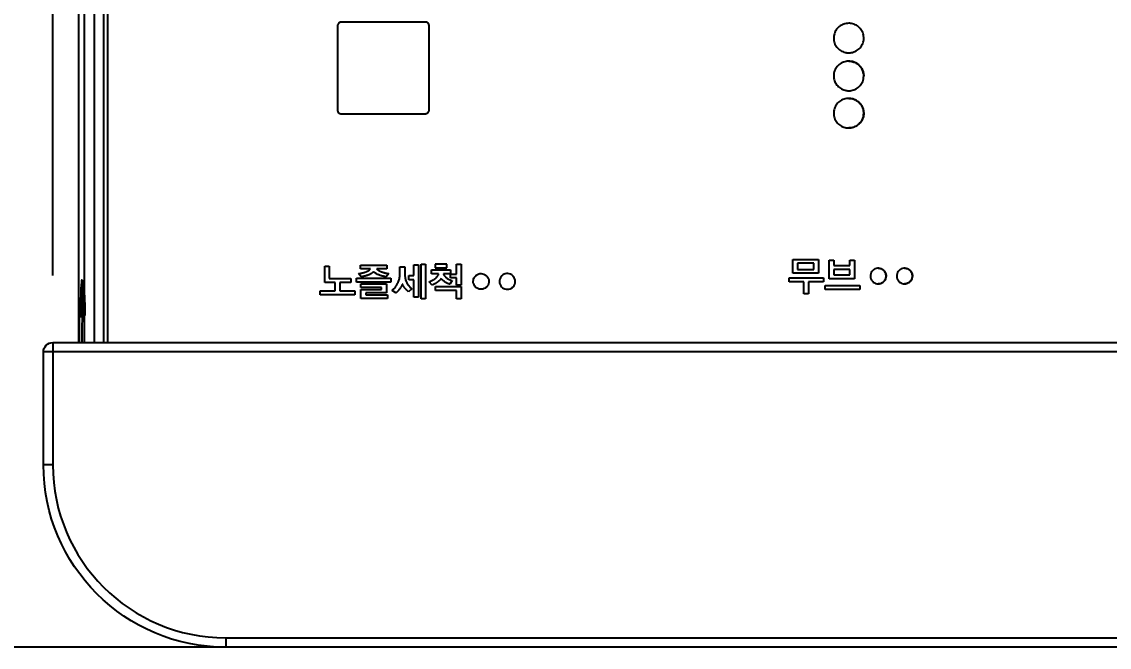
# Model space of a CAD drawing. Header units: millimetres. Extents: x 5 to 3846, y 5 to 2747.
# Drawn here: x 1356.9 to 1414.7, y 1670.7 to 1704 of the extents above; entities that cross this region are included whole.
import ezdxf

# ---------------------------------------------------------------- set-up
doc = ezdxf.new("R2010")
doc.units = ezdxf.units.MM
doc.layers.get('0').update_dxf_attribs({"color": 255})
doc.dimstyles.new('ISO-25', dxfattribs={"dimtxt": 2.5, "dimasz": 2.5, "dimexe": 1.25, "dimexo": 0.625, "dimtad": 1, "dimdsep": 46, "dimtxsty": 'Standard', "dimcen": 2.5, "dimadec": 0, "dimazin": 0, "dimtfac": 1, "dimtmove": 0, "dimatfit": 3, "dimfxl": 1, "dimarcsym": 0})

# ---------------------------------------------------------------- blocks, each defined once
blk = doc.blocks.new('*D199')
at = {"color": 3, "lineweight": -2, "transparency": 16777216}
for p, q in [((1372.078, 1728.38), (1327.157, 1728.38)), ((1335.282, 1712.13), (1335.282, 1686.968)), ((1372.078, 1670.718), (1327.157, 1670.718))]:
    blk.add_line(p, q, dxfattribs=at)
at = {"color": 3, "transparency": 16777216}
for points in [[(1332.574, 1712.13), (1337.99, 1712.13), (1335.282, 1728.38)], [(1332.574, 1686.968), (1337.99, 1686.968), (1335.282, 1670.718)]]:
    blk.add_solid(points, dxfattribs=at)
at = {"layer": 'DEFPOINTS', "color": 0, "transparency": 16777216}
for p in [(1376.14, 1728.38), (1335.282, 1670.718), (1376.14, 1670.718)]:
    blk.add_point(p, dxfattribs=at)
at = {"color": 3, "transparency": 16777216, "insert": (1319.032, 1699.549), "char_height": 19.5, "attachment_point": 5, "rotation": 90}
blk.add_mtext('58', dxfattribs=at)
blk = doc.blocks.new('*D200')
at = {"color": 3, "lineweight": -2, "transparency": 16777216}
for p, q in [((1358.565, 1690.481), (1358.565, 1805.516)), ((1590.215, 1690.481), (1590.215, 1805.516)), ((1374.815, 1797.391), (1573.965, 1797.391))]:
    blk.add_line(p, q, dxfattribs=at)
at = {"color": 3, "transparency": 16777216}
for points in [[(1374.815, 1800.099), (1374.815, 1794.683), (1358.565, 1797.391)], [(1573.965, 1800.099), (1573.965, 1794.683), (1590.215, 1797.391)]]:
    blk.add_solid(points, dxfattribs=at)
at = {"layer": 'DEFPOINTS', "color": 0, "transparency": 16777216}
for p in [(1590.215, 1797.391), (1358.565, 1686.418), (1590.215, 1686.418)]:
    blk.add_point(p, dxfattribs=at)
at = {"color": 3, "transparency": 16777216, "insert": (1474.39, 1813.641), "char_height": 19.5, "attachment_point": 5}
blk.add_mtext('232', dxfattribs=at)

msp = doc.modelspace()

# ---------------------------------------------------------------- linework, layer by layer
at = {"linetype": 'Continuous'}
for p, q in [((1359.925, 1720.706), (1359.925, 1686.919)), ((1360.257, 1686.919), (1360.257, 1720.706)), ((1360.757, 1720.706), (1360.757, 1686.919)), ((1361.265, 1720.706), (1361.265, 1686.919)), ((1361.465, 1720.706), (1361.465, 1686.919)), ((1378.388, 1703.956), (1373.893, 1703.956)), ((1400.893, 1703.895), (1400.893, 1703.895)), ((1373.706, 1703.769), (1373.706, 1699.274)), ((1378.574, 1699.274), (1378.574, 1703.318)), ((1400.893, 1702.323), (1400.893, 1702.323)), ((1400.891, 1701.88), (1400.891, 1701.88)), ((1401.69, 1701.094), (1401.69, 1701.094)), ((1400.89, 1699.901), (1400.89, 1699.901)), ((1400.892, 1700.309), (1400.892, 1700.309)), ((1373.893, 1699.088), (1378.388, 1699.088)), ((1400.892, 1698.331), (1400.892, 1698.331)), ((1397.919, 1691.34), (1399.283, 1691.34)), ((1397.919, 1690.601), (1397.919, 1691.34)), ((1398.162, 1691.133), (1398.162, 1690.808)), ((1399.041, 1691.133), (1398.162, 1691.133)), ((1398.162, 1691.133), (1398.162, 1691.133)), ((1398.162, 1691.133), (1398.162, 1690.808)), ((1399.041, 1690.808), (1399.041, 1691.133)), ((1399.283, 1691.34), (1399.283, 1691.34)), ((1399.283, 1691.34), (1399.283, 1690.601)), ((1399.283, 1691.34), (1399.283, 1690.601)), ((1399.849, 1691.298), (1400.093, 1691.298)), ((1399.849, 1690.304), (1399.849, 1691.298)), ((1400.093, 1691.298), (1400.093, 1691.019)), ((1400.093, 1691.298), (1400.093, 1691.298)), ((1400.093, 1691.298), (1400.093, 1691.019)), ((1400.949, 1691.298), (1401.194, 1691.298)), ((1400.949, 1691.019), (1400.949, 1691.298)), ((1401.194, 1691.298), (1401.194, 1690.304)), ((1401.194, 1691.298), (1401.194, 1691.298)), ((1401.194, 1691.298), (1401.194, 1690.304)), ((1373.024, 1690.989), (1373.266, 1690.989)), ((1373.024, 1690.11), (1373.024, 1690.989)), ((1373.266, 1690.989), (1373.266, 1690.321)), ((1373.266, 1690.989), (1373.266, 1690.321)), ((1373.266, 1690.989), (1373.266, 1690.989)), ((1374.968, 1690.413), (1374.828, 1690.582)), ((1374.924, 1691.037), (1376.332, 1691.037)), ((1374.924, 1690.841), (1374.924, 1691.037)), ((1375.467, 1690.841), (1374.924, 1690.841)), ((1375.516, 1690.595), (1375.516, 1690.595)), ((1376.332, 1690.841), (1375.789, 1690.841)), ((1375.891, 1690.759), (1375.891, 1690.759)), ((1376.043, 1690.682), (1376.043, 1690.682)), ((1376.247, 1690.62), (1376.247, 1690.62)), ((1376.428, 1690.582), (1376.288, 1690.413)), ((1376.428, 1690.582), (1376.288, 1690.413)), ((1376.332, 1691.037), (1376.332, 1690.841)), ((1376.332, 1691.037), (1376.332, 1691.037)), ((1376.332, 1691.037), (1376.332, 1690.841)), ((1376.332, 1690.841), (1376.332, 1690.841)), ((1376.428, 1690.582), (1376.428, 1690.582)), ((1377.025, 1690.939), (1377.282, 1690.939)), ((1377.025, 1690.628), (1377.025, 1690.939)), ((1377.282, 1690.939), (1377.282, 1690.628)), ((1377.282, 1690.939), (1377.282, 1690.628)), ((1377.282, 1690.939), (1377.282, 1690.939)), ((1377.282, 1690.628), (1377.282, 1690.628)), ((1377.769, 1691.046), (1378.003, 1691.046)), ((1377.769, 1690.478), (1377.769, 1691.046)), ((1378.003, 1691.046), (1378.003, 1689.333)), ((1378.003, 1691.046), (1378.003, 1691.046)), ((1378.003, 1691.046), (1378.003, 1689.333)), ((1378.157, 1691.087), (1378.391, 1691.087)), ((1378.157, 1689.25), (1378.157, 1691.087)), ((1378.391, 1691.087), (1378.391, 1691.087)), ((1378.391, 1691.087), (1378.391, 1689.25)), ((1378.391, 1691.087), (1378.391, 1689.25)), ((1378.704, 1690.578), (1378.704, 1690.78)), ((1378.704, 1690.78), (1379.715, 1690.78)), ((1379.082, 1690.578), (1378.704, 1690.578)), ((1379.519, 1691.085), (1378.906, 1691.085)), ((1378.906, 1691.085), (1378.906, 1690.889)), ((1378.906, 1690.889), (1379.519, 1690.889)), ((1379.715, 1690.578), (1379.337, 1690.578)), ((1379.519, 1690.889), (1379.519, 1691.085)), ((1379.519, 1691.085), (1379.519, 1691.085)), ((1379.519, 1690.889), (1379.519, 1691.085)), ((1379.519, 1690.889), (1379.519, 1690.889)), ((1379.711, 1690.561), (1380.038, 1690.561)), ((1379.711, 1690.356), (1379.711, 1690.561)), ((1379.715, 1690.78), (1379.715, 1690.578)), ((1379.715, 1690.78), (1379.715, 1690.78)), ((1379.715, 1690.78), (1379.715, 1690.578)), ((1379.715, 1690.578), (1379.715, 1690.578)), ((1380.038, 1691.087), (1380.281, 1691.087)), ((1380.038, 1690.561), (1380.038, 1691.087)), ((1380.281, 1691.087), (1380.281, 1689.978)), ((1380.281, 1691.087), (1380.281, 1691.087)), ((1380.281, 1691.087), (1380.281, 1689.978)), ((1381.339, 1690.586), (1381.339, 1690.586)), ((1399.283, 1690.601), (1397.919, 1690.601)), ((1398.162, 1690.808), (1399.041, 1690.808)), ((1398.162, 1690.808), (1398.162, 1690.808)), ((1399.283, 1690.601), (1399.283, 1690.601)), ((1400.093, 1691.019), (1400.093, 1691.019)), ((1400.093, 1691.019), (1400.949, 1691.019)), ((1400.093, 1690.805), (1400.093, 1690.517)), ((1400.949, 1690.805), (1400.093, 1690.805)), ((1400.093, 1690.805), (1400.093, 1690.805)), ((1400.093, 1690.805), (1400.093, 1690.517)), ((1400.949, 1690.517), (1400.949, 1690.805)), ((1373.573, 1690.11), (1373.024, 1690.11)), ((1373.266, 1690.321), (1374.419, 1690.321)), ((1373.266, 1690.321), (1373.266, 1690.321)), ((1373.573, 1689.667), (1373.573, 1690.11)), ((1373.832, 1690.11), (1373.832, 1689.667)), ((1374.419, 1690.11), (1373.832, 1690.11)), ((1373.832, 1690.11), (1373.832, 1690.11)), ((1373.832, 1690.11), (1373.832, 1689.667)), ((1374.419, 1690.321), (1374.419, 1690.11)), ((1374.419, 1690.321), (1374.419, 1690.321)), ((1374.419, 1690.321), (1374.419, 1690.11)), ((1374.419, 1690.11), (1374.419, 1690.11)), ((1374.709, 1690.334), (1376.547, 1690.334)), ((1374.709, 1690.135), (1374.709, 1690.334)), ((1376.547, 1690.135), (1374.709, 1690.135)), ((1374.939, 1690.033), (1376.317, 1690.033)), ((1374.939, 1689.841), (1374.939, 1690.033)), ((1374.968, 1690.413), (1374.968, 1690.413)), ((1375.114, 1690.44), (1375.114, 1690.44)), ((1375.327, 1690.503), (1375.327, 1690.503)), ((1376.288, 1690.413), (1376.288, 1690.413)), ((1376.317, 1690.033), (1376.317, 1689.567)), ((1376.317, 1690.033), (1376.317, 1689.567)), ((1376.317, 1690.033), (1376.317, 1690.033)), ((1376.547, 1690.334), (1376.547, 1690.135)), ((1376.547, 1690.334), (1376.547, 1690.334)), ((1376.547, 1690.334), (1376.547, 1690.135)), ((1376.547, 1690.135), (1376.547, 1690.135)), ((1377.308, 1690.325), (1377.308, 1690.325)), ((1377.411, 1690.05), (1377.411, 1690.05)), ((1377.506, 1690.478), (1377.769, 1690.478)), ((1377.506, 1690.248), (1377.506, 1690.478)), ((1377.769, 1690.248), (1377.506, 1690.248)), ((1377.769, 1689.333), (1377.769, 1690.248)), ((1378.731, 1689.972), (1378.572, 1690.154)), ((1378.731, 1689.972), (1378.731, 1689.972)), ((1378.85, 1690.024), (1378.85, 1690.024)), ((1379.005, 1690.116), (1379.005, 1690.116)), ((1379.131, 1690.222), (1379.131, 1690.222)), ((1379.405, 1690.457), (1379.405, 1690.457)), ((1379.512, 1690.352), (1379.512, 1690.352)), ((1379.672, 1690.261), (1379.672, 1690.261)), ((1379.798, 1690.217), (1379.675, 1690.022)), ((1379.798, 1690.217), (1379.675, 1690.022)), ((1379.675, 1690.022), (1379.675, 1690.022)), ((1380.038, 1690.356), (1379.711, 1690.356)), ((1379.798, 1690.217), (1379.798, 1690.217)), ((1380.038, 1689.978), (1380.038, 1690.356)), ((1380.281, 1689.978), (1380.038, 1689.978)), ((1380.281, 1689.978), (1380.281, 1689.978)), ((1397.717, 1690.142), (1397.717, 1690.353)), ((1397.717, 1690.353), (1399.555, 1690.353)), ((1398.506, 1690.142), (1397.717, 1690.142)), ((1398.506, 1689.508), (1398.506, 1690.142)), ((1398.75, 1690.142), (1398.75, 1689.508)), ((1398.75, 1690.142), (1398.75, 1690.142)), ((1399.555, 1690.142), (1398.75, 1690.142)), ((1398.75, 1690.142), (1398.75, 1689.508)), ((1399.555, 1690.353), (1399.555, 1690.142)), ((1399.555, 1690.353), (1399.555, 1690.353)), ((1399.555, 1690.353), (1399.555, 1690.142)), ((1399.555, 1690.142), (1399.555, 1690.142)), ((1399.638, 1689.952), (1401.476, 1689.952)), ((1399.638, 1689.741), (1399.638, 1689.952)), ((1401.194, 1690.304), (1399.849, 1690.304)), ((1400.093, 1690.517), (1400.949, 1690.517)), ((1400.093, 1690.517), (1400.093, 1690.517)), ((1401.194, 1690.304), (1401.194, 1690.304)), ((1401.476, 1689.952), (1401.476, 1689.952)), ((1401.476, 1689.952), (1401.476, 1689.741)), ((1401.476, 1689.952), (1401.476, 1689.741)), ((1372.788, 1689.667), (1373.573, 1689.667)), ((1372.788, 1689.456), (1372.788, 1689.667)), ((1374.626, 1689.456), (1372.788, 1689.456)), ((1373.832, 1689.667), (1374.626, 1689.667)), ((1373.832, 1689.667), (1373.832, 1689.667)), ((1374.626, 1689.667), (1374.626, 1689.667)), ((1374.626, 1689.667), (1374.626, 1689.456)), ((1374.626, 1689.667), (1374.626, 1689.456)), ((1374.626, 1689.456), (1374.626, 1689.456)), ((1376.05, 1689.841), (1374.939, 1689.841)), ((1374.939, 1689.736), (1376.05, 1689.736)), ((1374.939, 1689.27), (1374.939, 1689.736)), ((1375.204, 1689.567), (1375.204, 1689.463)), ((1376.317, 1689.567), (1375.204, 1689.567)), ((1375.204, 1689.567), (1375.204, 1689.567)), ((1375.204, 1689.567), (1375.204, 1689.463)), ((1375.204, 1689.463), (1376.361, 1689.463)), ((1375.204, 1689.463), (1375.204, 1689.463)), ((1376.05, 1689.736), (1376.05, 1689.841)), ((1376.317, 1689.567), (1376.317, 1689.567)), ((1376.361, 1689.463), (1376.361, 1689.27)), ((1376.361, 1689.463), (1376.361, 1689.463)), ((1376.361, 1689.463), (1376.361, 1689.27)), ((1376.812, 1689.557), (1376.61, 1689.695)), ((1376.812, 1689.557), (1376.812, 1689.557)), ((1376.923, 1689.666), (1376.923, 1689.666)), ((1377.023, 1689.795), (1377.023, 1689.795)), ((1377.105, 1689.922), (1377.105, 1689.922)), ((1377.658, 1689.776), (1377.478, 1689.621)), ((1377.658, 1689.776), (1377.478, 1689.621)), ((1377.478, 1689.621), (1377.478, 1689.621)), ((1377.539, 1689.883), (1377.539, 1689.883)), ((1377.658, 1689.776), (1377.658, 1689.776)), ((1378.923, 1689.895), (1380.276, 1689.895)), ((1378.923, 1689.68), (1378.923, 1689.895)), ((1380.036, 1689.68), (1378.923, 1689.68)), ((1380.036, 1689.25), (1380.036, 1689.68)), ((1380.276, 1689.895), (1380.276, 1689.25)), ((1380.276, 1689.895), (1380.276, 1689.895)), ((1380.276, 1689.895), (1380.276, 1689.25)), ((1381.339, 1689.751), (1381.339, 1689.751)), ((1398.75, 1689.508), (1398.506, 1689.508)), ((1398.75, 1689.508), (1398.75, 1689.508)), ((1401.476, 1689.741), (1399.638, 1689.741)), ((1401.476, 1689.741), (1401.476, 1689.741)), ((1376.361, 1689.27), (1374.939, 1689.27)), ((1376.361, 1689.27), (1376.361, 1689.27)), ((1378.003, 1689.333), (1377.769, 1689.333)), ((1378.003, 1689.333), (1378.003, 1689.333)), ((1378.391, 1689.25), (1378.157, 1689.25)), ((1378.391, 1689.25), (1378.391, 1689.25)), ((1380.276, 1689.25), (1380.036, 1689.25)), ((1380.276, 1689.25), (1380.276, 1689.25)), ((1358.565, 1686.918), (1590.215, 1686.918)), ((1358.565, 1686.918), (1358.565, 1686.418)), ((1358.065, 1680.418), (1358.065, 1686.418)), ((1358.565, 1686.418), (1358.065, 1686.418)), ((1358.565, 1686.418), (1358.565, 1680.418)), ((1590.215, 1686.418), (1358.565, 1686.418)), ((1358.565, 1680.418), (1358.065, 1680.418)), ((1367.765, 1671.218), (1581.015, 1671.218)), ((1367.765, 1671.218), (1367.765, 1670.718)), ((1581.015, 1670.718), (1367.765, 1670.718))]:
    msp.add_line(p, q, dxfattribs=at)
at = {"linetype": 'Continuous', "extrusion": (0, 0, -1)}
for centre, radius, start, end in [((-1358.565, 1686.418), 0.5, 0, 90), ((-1367.765, 1680.418), 9.7, 270, 0)]:
    msp.add_arc(centre, radius, start, end, dxfattribs=at)
at = {"linetype": 'Continuous'}
msp.add_arc((1367.765, 1680.418), 9.2, 180, 270, dxfattribs=at)
for centre, major_axis, start_param, end_param in [((1360.106, 1683.006), (0, 7.25), 5.530522, 7.035849), ((1360.206, 1683.006), (0, 7.2), 5.55079, 7.279511), ((1360.206, 1683.006), (0, 7.2), 0.399721, 0.674204)]:
    msp.add_ellipse(centre, major_axis=major_axis, ratio=0.017455, start_param=start_param, end_param=end_param, dxfattribs=at)
for points, knots in [([(1373.893, 1703.956), (1373.871, 1703.956), (1373.85, 1703.952), (1373.81, 1703.938), (1373.791, 1703.927), (1373.758, 1703.901), (1373.743, 1703.884), (1373.722, 1703.848), (1373.715, 1703.829), (1373.708, 1703.796), (1373.706, 1703.783), (1373.706, 1703.769)], [0, 0, 0, 0, 0.217689, 0.217689, 0.43492, 0.43492, 0.658347, 0.658347, 0.861778, 0.861778, 1, 1, 1, 1]), ([(1378.574, 1703.318), (1378.574, 1703.389), (1378.574, 1703.459), (1378.574, 1703.6), (1378.574, 1703.671), (1378.575, 1703.77), (1378.574, 1703.799), (1378.56, 1703.845), (1378.551, 1703.864), (1378.527, 1703.896), (1378.512, 1703.91), (1378.478, 1703.933), (1378.46, 1703.942), (1378.423, 1703.953), (1378.405, 1703.956), (1378.388, 1703.956)], [0, 0, 0, 0, 0.283392, 0.283392, 0.570299, 0.570299, 0.683625, 0.683625, 0.765234, 0.765234, 0.846958, 0.846958, 0.928834, 0.928834, 1, 1, 1, 1]), ([(1400.893, 1703.895), (1400.803, 1703.895), (1400.712, 1703.88), (1400.541, 1703.821), (1400.46, 1703.777), (1400.319, 1703.664), (1400.257, 1703.596), (1400.163, 1703.444), (1400.129, 1703.359), (1400.099, 1703.219), (1400.093, 1703.164), (1400.093, 1703.109)], [0, 0, 0, 0, 0.218307, 0.218307, 0.436693, 0.436693, 0.654172, 0.654172, 0.868663, 0.868663, 1, 1, 1, 1]), ([(1400.893, 1702.323), (1400.984, 1702.323), (1401.076, 1702.339), (1401.247, 1702.399), (1401.328, 1702.444), (1401.469, 1702.557), (1401.531, 1702.626), (1401.625, 1702.779), (1401.659, 1702.864), (1401.694, 1703.035), (1401.697, 1703.123), (1401.675, 1703.296), (1401.649, 1703.382), (1401.57, 1703.537), (1401.517, 1703.608), (1401.392, 1703.729), (1401.318, 1703.78), (1401.157, 1703.856), (1401.068, 1703.881), (1400.95, 1703.893), (1400.922, 1703.895), (1400.893, 1703.895)], [0, 0, 0, 0, 0.109617, 0.109617, 0.219258, 0.219258, 0.328623, 0.328623, 0.436159, 0.436159, 0.540372, 0.540372, 0.646517, 0.646517, 0.750791, 0.750791, 0.857145, 0.857145, 0.966062, 0.966062, 1, 1, 1, 1]), ([(1400.093, 1703.109), (1400.093, 1703.023), (1400.108, 1702.935), (1400.165, 1702.771), (1400.208, 1702.693), (1400.316, 1702.558), (1400.383, 1702.498), (1400.531, 1702.403), (1400.615, 1702.367), (1400.765, 1702.331), (1400.829, 1702.323), (1400.893, 1702.323)], [0, 0, 0, 0, 0.209691, 0.209691, 0.41944, 0.41944, 0.629331, 0.629331, 0.845725, 0.845725, 1, 1, 1, 1]), ([(1401.69, 1701.094), (1401.69, 1701.18), (1401.676, 1701.267), (1401.62, 1701.43), (1401.577, 1701.507), (1401.47, 1701.642), (1401.405, 1701.702), (1401.257, 1701.798), (1401.173, 1701.834), (1400.999, 1701.878), (1400.906, 1701.884), (1400.725, 1701.868), (1400.635, 1701.844), (1400.47, 1701.768), (1400.393, 1701.715), (1400.264, 1701.589), (1400.209, 1701.514), (1400.131, 1701.354), (1400.106, 1701.267), (1400.093, 1701.152), (1400.092, 1701.124), (1400.092, 1701.095)], [0, 0, 0, 0, 0.104104, 0.104104, 0.208217, 0.208217, 0.312699, 0.312699, 0.420987, 0.420987, 0.530554, 0.530554, 0.64071, 0.64071, 0.750418, 0.750418, 0.859778, 0.859778, 0.966167, 0.966167, 1, 1, 1, 1]), ([(1400.891, 1701.88), (1400.918, 1701.88), (1400.944, 1701.878), (1401.061, 1701.867), (1401.151, 1701.842), (1401.316, 1701.765), (1401.392, 1701.713), (1401.521, 1701.586), (1401.576, 1701.511), (1401.653, 1701.35), (1401.677, 1701.264), (1401.689, 1701.149), (1401.69, 1701.122), (1401.69, 1701.094)], [0, 0, 0, 0, 0.063824, 0.063824, 0.284251, 0.284251, 0.503359, 0.503359, 0.72205, 0.72205, 0.934409, 0.934409, 1, 1, 1, 1]), ([(1400.092, 1701.095), (1400.092, 1701.009), (1400.106, 1700.921), (1400.163, 1700.758), (1400.207, 1700.681), (1400.315, 1700.545), (1400.381, 1700.486), (1400.529, 1700.39), (1400.614, 1700.354), (1400.763, 1700.317), (1400.828, 1700.309), (1400.892, 1700.309)], [0, 0, 0, 0, 0.209259, 0.209259, 0.418551, 0.418551, 0.628382, 0.628382, 0.845636, 0.845636, 1, 1, 1, 1]), ([(1400.892, 1700.309), (1400.982, 1700.309), (1401.074, 1700.325), (1401.244, 1700.384), (1401.325, 1700.429), (1401.466, 1700.542), (1401.528, 1700.612), (1401.622, 1700.764), (1401.656, 1700.849), (1401.685, 1700.988), (1401.69, 1701.041), (1401.69, 1701.094)], [0, 0, 0, 0, 0.219018, 0.219018, 0.438055, 0.438055, 0.656978, 0.656978, 0.872521, 0.872521, 1, 1, 1, 1]), ([(1400.89, 1698.331), (1400.98, 1698.331), (1401.072, 1698.346), (1401.242, 1698.405), (1401.323, 1698.45), (1401.464, 1698.562), (1401.526, 1698.631), (1401.621, 1698.783), (1401.655, 1698.868), (1401.691, 1699.039), (1401.695, 1699.128), (1401.673, 1699.3), (1401.647, 1699.386), (1401.569, 1699.541), (1401.516, 1699.612), (1401.392, 1699.733), (1401.318, 1699.785), (1401.157, 1699.861), (1401.068, 1699.887), (1400.889, 1699.906), (1400.796, 1699.901), (1400.619, 1699.86), (1400.533, 1699.824), (1400.38, 1699.727), (1400.311, 1699.664), (1400.2, 1699.523), (1400.157, 1699.442), (1400.104, 1699.279), (1400.091, 1699.197), (1400.091, 1699.116)], [0, 0, 0, 0, 0.072765, 0.072765, 0.145536, 0.145536, 0.218297, 0.218297, 0.290073, 0.290073, 0.359619, 0.359619, 0.430206, 0.430206, 0.499524, 0.499524, 0.570347, 0.570347, 0.643051, 0.643051, 0.716058, 0.716058, 0.789645, 0.789645, 0.862517, 0.862517, 0.934735, 0.934735, 1, 1, 1, 1]), ([(1400.891, 1699.901), (1400.917, 1699.901), (1400.944, 1699.9), (1401.061, 1699.889), (1401.151, 1699.864), (1401.315, 1699.787), (1401.392, 1699.734), (1401.521, 1699.607), (1401.575, 1699.532), (1401.652, 1699.372), (1401.677, 1699.285), (1401.695, 1699.112), (1401.689, 1699.024), (1401.65, 1698.855), (1401.615, 1698.772), (1401.521, 1698.626), (1401.462, 1698.56), (1401.325, 1698.451), (1401.245, 1698.407), (1401.075, 1698.346), (1400.982, 1698.331), (1400.89, 1698.331)], [0, 0, 0, 0, 0.031973, 0.031973, 0.142282, 0.142282, 0.251869, 0.251869, 0.361062, 0.361062, 0.467436, 0.467436, 0.571408, 0.571408, 0.677191, 0.677191, 0.781475, 0.781475, 0.888914, 0.888914, 1, 1, 1, 1]), ([(1373.706, 1699.274), (1373.706, 1699.253), (1373.71, 1699.231), (1373.724, 1699.191), (1373.734, 1699.172), (1373.761, 1699.14), (1373.777, 1699.127), (1373.811, 1699.105), (1373.831, 1699.097), (1373.864, 1699.089), (1373.879, 1699.088), (1373.893, 1699.088)], [0, 0, 0, 0, 0.218174, 0.218174, 0.436823, 0.436823, 0.645925, 0.645925, 0.856084, 0.856084, 1, 1, 1, 1]), ([(1378.388, 1699.088), (1378.409, 1699.088), (1378.43, 1699.092), (1378.47, 1699.106), (1378.489, 1699.116), (1378.523, 1699.143), (1378.537, 1699.16), (1378.558, 1699.196), (1378.566, 1699.215), (1378.573, 1699.247), (1378.574, 1699.261), (1378.574, 1699.274)], [0, 0, 0, 0, 0.217769, 0.217769, 0.435075, 0.435075, 0.658663, 0.658663, 0.862237, 0.862237, 1, 1, 1, 1]), ([(1400.091, 1699.116), (1400.091, 1699.03), (1400.106, 1698.942), (1400.163, 1698.778), (1400.206, 1698.7), (1400.315, 1698.564), (1400.381, 1698.505), (1400.529, 1698.41), (1400.614, 1698.374), (1400.762, 1698.338), (1400.826, 1698.331), (1400.89, 1698.331)], [0, 0, 0, 0, 0.21017, 0.21017, 0.420417, 0.420417, 0.630531, 0.630531, 0.84659, 0.84659, 1, 1, 1, 1]), ([(1374.828, 1690.582), (1374.847, 1690.585), (1374.865, 1690.588), (1374.902, 1690.595), (1374.92, 1690.599), (1374.962, 1690.608), (1374.986, 1690.614), (1375.009, 1690.62)], [0, 0, 0, 0, 0.304963, 0.304963, 0.609891, 0.609891, 1, 1, 1, 1]), ([(1375.009, 1690.62), (1375.027, 1690.624), (1375.045, 1690.629), (1375.082, 1690.639), (1375.1, 1690.644), (1375.15, 1690.66), (1375.181, 1690.67), (1375.212, 1690.682)], [0, 0, 0, 0, 0.264872, 0.264872, 0.529755, 0.529755, 1, 1, 1, 1]), ([(1375.212, 1690.682), (1375.227, 1690.688), (1375.241, 1690.694), (1375.269, 1690.706), (1375.283, 1690.713), (1375.32, 1690.732), (1375.344, 1690.744), (1375.366, 1690.759)], [0, 0, 0, 0, 0.268041, 0.268041, 0.536114, 0.536114, 1, 1, 1, 1]), ([(1375.516, 1690.595), (1375.501, 1690.585), (1375.485, 1690.575), (1375.454, 1690.558), (1375.438, 1690.549), (1375.391, 1690.527), (1375.359, 1690.514), (1375.327, 1690.503)], [0, 0, 0, 0, 0.258151, 0.258151, 0.516301, 0.516301, 1, 1, 1, 1]), ([(1375.516, 1690.595), (1375.501, 1690.585), (1375.485, 1690.575), (1375.454, 1690.558), (1375.438, 1690.549), (1375.401, 1690.532), (1375.38, 1690.523), (1375.349, 1690.51), (1375.338, 1690.506), (1375.327, 1690.503)], [0, 0, 0, 0, 0.258237, 0.258237, 0.516471, 0.516471, 0.835864, 0.835864, 1, 1, 1, 1]), ([(1375.366, 1690.759), (1375.377, 1690.766), (1375.388, 1690.773), (1375.41, 1690.789), (1375.421, 1690.797), (1375.444, 1690.817), (1375.456, 1690.828), (1375.467, 1690.841)], [0, 0, 0, 0, 0.306902, 0.306902, 0.614004, 0.614004, 1, 1, 1, 1]), ([(1375.63, 1690.678), (1375.618, 1690.666), (1375.604, 1690.655), (1375.578, 1690.636), (1375.566, 1690.628), (1375.541, 1690.611), (1375.529, 1690.603), (1375.516, 1690.595)], [0, 0, 0, 0, 0.366307, 0.366307, 0.683017, 0.683017, 1, 1, 1, 1]), ([(1375.74, 1690.595), (1375.725, 1690.604), (1375.711, 1690.614), (1375.685, 1690.632), (1375.673, 1690.64), (1375.651, 1690.658), (1375.639, 1690.667), (1375.63, 1690.678)], [0, 0, 0, 0, 0.37463, 0.37463, 0.685643, 0.685643, 1, 1, 1, 1]), ([(1375.929, 1690.503), (1375.912, 1690.509), (1375.895, 1690.515), (1375.861, 1690.529), (1375.845, 1690.536), (1375.798, 1690.559), (1375.768, 1690.576), (1375.74, 1690.595)], [0, 0, 0, 0, 0.258703, 0.258703, 0.517431, 0.517431, 1, 1, 1, 1]), ([(1375.789, 1690.841), (1375.797, 1690.831), (1375.807, 1690.821), (1375.827, 1690.803), (1375.838, 1690.795), (1375.863, 1690.777), (1375.877, 1690.768), (1375.891, 1690.759)], [0, 0, 0, 0, 0.308091, 0.308091, 0.615077, 0.615077, 1, 1, 1, 1]), ([(1375.891, 1690.759), (1375.904, 1690.751), (1375.917, 1690.743), (1375.943, 1690.729), (1375.956, 1690.722), (1375.994, 1690.703), (1376.018, 1690.692), (1376.043, 1690.682)], [0, 0, 0, 0, 0.263309, 0.263309, 0.526592, 0.526592, 1, 1, 1, 1]), ([(1375.891, 1690.759), (1375.904, 1690.751), (1375.917, 1690.743), (1375.943, 1690.729), (1375.956, 1690.722), (1375.986, 1690.707), (1376.003, 1690.7), (1376.027, 1690.689), (1376.035, 1690.686), (1376.043, 1690.682)], [0, 0, 0, 0, 0.263341, 0.263341, 0.526656, 0.526656, 0.849388, 0.849388, 1, 1, 1, 1]), ([(1376.043, 1690.682), (1376.061, 1690.676), (1376.079, 1690.669), (1376.114, 1690.657), (1376.132, 1690.652), (1376.182, 1690.637), (1376.215, 1690.628), (1376.247, 1690.62)], [0, 0, 0, 0, 0.264215, 0.264215, 0.528415, 0.528415, 1, 1, 1, 1]), ([(1376.043, 1690.682), (1376.061, 1690.676), (1376.079, 1690.669), (1376.114, 1690.657), (1376.132, 1690.652), (1376.172, 1690.64), (1376.194, 1690.633), (1376.227, 1690.625), (1376.237, 1690.622), (1376.247, 1690.62)], [0, 0, 0, 0, 0.26423, 0.26423, 0.528445, 0.528445, 0.851723, 0.851723, 1, 1, 1, 1]), ([(1376.247, 1690.62), (1376.261, 1690.616), (1376.275, 1690.613), (1376.311, 1690.604), (1376.334, 1690.599), (1376.375, 1690.591), (1376.394, 1690.587), (1376.418, 1690.583), (1376.423, 1690.583), (1376.428, 1690.582)], [0, 0, 0, 0, 0.228571, 0.228571, 0.609908, 0.609908, 0.914884, 0.914884, 1, 1, 1, 1]), ([(1376.247, 1690.62), (1376.265, 1690.615), (1376.284, 1690.611), (1376.32, 1690.602), (1376.339, 1690.598), (1376.381, 1690.59), (1376.404, 1690.586), (1376.428, 1690.582)], [0, 0, 0, 0, 0.304938, 0.304938, 0.609888, 0.609888, 1, 1, 1, 1]), ([(1377.008, 1690.372), (1377.012, 1690.395), (1377.014, 1690.418), (1377.019, 1690.465), (1377.02, 1690.488), (1377.024, 1690.55), (1377.025, 1690.589), (1377.025, 1690.628)], [0, 0, 0, 0, 0.272316, 0.272316, 0.544598, 0.544598, 1, 1, 1, 1]), ([(1377.282, 1690.628), (1377.282, 1690.601), (1377.282, 1690.574), (1377.285, 1690.521), (1377.287, 1690.494), (1377.294, 1690.42), (1377.3, 1690.372), (1377.308, 1690.325)], [0, 0, 0, 0, 0.264293, 0.264293, 0.528568, 0.528568, 1, 1, 1, 1]), ([(1377.282, 1690.628), (1377.282, 1690.601), (1377.282, 1690.574), (1377.285, 1690.521), (1377.287, 1690.494), (1377.294, 1690.42), (1377.3, 1690.372), (1377.308, 1690.325)], [0, 0, 0, 0, 0.264293, 0.264293, 0.528568, 0.528568, 1, 1, 1, 1]), ([(1379.027, 1690.449), (1379.033, 1690.458), (1379.038, 1690.467), (1379.052, 1690.491), (1379.06, 1690.507), (1379.072, 1690.536), (1379.076, 1690.55), (1379.08, 1690.568), (1379.081, 1690.573), (1379.082, 1690.578)], [0, 0, 0, 0, 0.221119, 0.221119, 0.59698, 0.59698, 0.896207, 0.896207, 1, 1, 1, 1]), ([(1379.337, 1690.578), (1379.337, 1690.578), (1379.337, 1690.578), (1379.341, 1690.566), (1379.346, 1690.554), (1379.358, 1690.53), (1379.364, 1690.519), (1379.379, 1690.494), (1379.387, 1690.481), (1379.399, 1690.465), (1379.402, 1690.461), (1379.405, 1690.457)], [0, 0, 0, 0, 0.000085, 0.000085, 0.282002, 0.282002, 0.563705, 0.563705, 0.900308, 0.900308, 1, 1, 1, 1]), ([(1380.93, 1690.256), (1380.92, 1690.21), (1380.918, 1690.162), (1380.93, 1690.069), (1380.944, 1690.022), (1380.986, 1689.939), (1381.015, 1689.901), (1381.082, 1689.836), (1381.122, 1689.808), (1381.207, 1689.769), (1381.253, 1689.757), (1381.346, 1689.748), (1381.394, 1689.752), (1381.485, 1689.774), (1381.529, 1689.794), (1381.607, 1689.845), (1381.642, 1689.878), (1381.699, 1689.952), (1381.722, 1689.995), (1381.751, 1690.084), (1381.757, 1690.131), (1381.755, 1690.225), (1381.746, 1690.272), (1381.713, 1690.36), (1381.689, 1690.401), (1381.629, 1690.473), (1381.592, 1690.504), (1381.512, 1690.552), (1381.467, 1690.569), (1381.375, 1690.587), (1381.327, 1690.589), (1381.235, 1690.576), (1381.188, 1690.561), (1381.105, 1690.518), (1381.067, 1690.489), (1381.003, 1690.421), (1380.976, 1690.381), (1380.945, 1690.312), (1380.936, 1690.284), (1380.93, 1690.256)], [0, 0, 0, 0, 0.053814, 0.053814, 0.107664, 0.107664, 0.161066, 0.161066, 0.214966, 0.214966, 0.268794, 0.268794, 0.322154, 0.322154, 0.376181, 0.376181, 0.429547, 0.429547, 0.483536, 0.483536, 0.537151, 0.537151, 0.59099, 0.59099, 0.644588, 0.644588, 0.698162, 0.698162, 0.75207, 0.75207, 0.805426, 0.805426, 0.859642, 0.859642, 0.913049, 0.913049, 0.966893, 0.966893, 1, 1, 1, 1]), ([(1382.328, 1690.081), (1382.318, 1690.127), (1382.316, 1690.176), (1382.328, 1690.269), (1382.342, 1690.315), (1382.385, 1690.398), (1382.413, 1690.436), (1382.48, 1690.501), (1382.52, 1690.528), (1382.605, 1690.568), (1382.651, 1690.58), (1382.744, 1690.589), (1382.792, 1690.585), (1382.883, 1690.563), (1382.928, 1690.543), (1383.006, 1690.492), (1383.041, 1690.459), (1383.098, 1690.385), (1383.12, 1690.342), (1383.149, 1690.253), (1383.156, 1690.206), (1383.154, 1690.112), (1383.145, 1690.065), (1383.112, 1689.978), (1383.087, 1689.936), (1383.027, 1689.864), (1382.991, 1689.833), (1382.91, 1689.785), (1382.865, 1689.768), (1382.773, 1689.75), (1382.726, 1689.748), (1382.633, 1689.761), (1382.587, 1689.776), (1382.504, 1689.819), (1382.466, 1689.847), (1382.401, 1689.915), (1382.374, 1689.955), (1382.343, 1690.025), (1382.334, 1690.053), (1382.328, 1690.081)], [0, 0, 0, 0, 0.053786, 0.053786, 0.107614, 0.107614, 0.16092, 0.16092, 0.214707, 0.214707, 0.268507, 0.268507, 0.32195, 0.32195, 0.376114, 0.376114, 0.429525, 0.429525, 0.483447, 0.483447, 0.536943, 0.536943, 0.590717, 0.590717, 0.644364, 0.644364, 0.698041, 0.698041, 0.752012, 0.752012, 0.805336, 0.805336, 0.859446, 0.859446, 0.912797, 0.912797, 0.966679, 0.966679, 1, 1, 1, 1]), ([(1402.878, 1690.502), (1402.883, 1690.455), (1402.88, 1690.407), (1402.858, 1690.316), (1402.84, 1690.272), (1402.789, 1690.193), (1402.757, 1690.158), (1402.683, 1690.1), (1402.641, 1690.077), (1402.552, 1690.047), (1402.505, 1690.039), (1402.411, 1690.04), (1402.364, 1690.049), (1402.276, 1690.081), (1402.235, 1690.105), (1402.162, 1690.164), (1402.131, 1690.2), (1402.082, 1690.28), (1402.064, 1690.325), (1402.044, 1690.416), (1402.042, 1690.464), (1402.054, 1690.557), (1402.068, 1690.603), (1402.11, 1690.687), (1402.138, 1690.725), (1402.205, 1690.79), (1402.245, 1690.817), (1402.33, 1690.857), (1402.377, 1690.869), (1402.47, 1690.878), (1402.518, 1690.875), (1402.609, 1690.852), (1402.653, 1690.833), (1402.731, 1690.781), (1402.766, 1690.749), (1402.823, 1690.675), (1402.845, 1690.632), (1402.869, 1690.56), (1402.875, 1690.531), (1402.878, 1690.502)], [0, 0, 0, 0, 0.053822, 0.053822, 0.107683, 0.107683, 0.161165, 0.161165, 0.215193, 0.215193, 0.268731, 0.268731, 0.322352, 0.322352, 0.375947, 0.375947, 0.429611, 0.429611, 0.483706, 0.483706, 0.537127, 0.537127, 0.591147, 0.591147, 0.644444, 0.644444, 0.698296, 0.698296, 0.752178, 0.752178, 0.805602, 0.805602, 0.859637, 0.859637, 0.912999, 0.912999, 0.96694, 0.96694, 1, 1, 1, 1]), ([(1402.462, 1690.875), (1402.496, 1690.875), (1402.53, 1690.871), (1402.609, 1690.852), (1402.653, 1690.833), (1402.731, 1690.781), (1402.766, 1690.749), (1402.823, 1690.675), (1402.845, 1690.632), (1402.864, 1690.573), (1402.868, 1690.559), (1402.871, 1690.545)], [0, 0, 0, 0, 0.178471, 0.178471, 0.427759, 0.427759, 0.673946, 0.673946, 0.922804, 0.922804, 1, 1, 1, 1]), ([(1402.871, 1690.545), (1402.878, 1690.513), (1402.881, 1690.481), (1402.879, 1690.402), (1402.87, 1690.355), (1402.837, 1690.267), (1402.813, 1690.225), (1402.753, 1690.154), (1402.716, 1690.123), (1402.636, 1690.074), (1402.591, 1690.057), (1402.518, 1690.043), (1402.491, 1690.04), (1402.463, 1690.04)], [0, 0, 0, 0, 0.129988, 0.129988, 0.32, 0.32, 0.509577, 0.509577, 0.699266, 0.699266, 0.889911, 0.889911, 1, 1, 1, 1]), ([(1404.277, 1690.502), (1404.281, 1690.455), (1404.279, 1690.407), (1404.257, 1690.316), (1404.238, 1690.272), (1404.188, 1690.193), (1404.156, 1690.158), (1404.082, 1690.1), (1404.039, 1690.077), (1403.951, 1690.047), (1403.903, 1690.039), (1403.81, 1690.04), (1403.763, 1690.049), (1403.675, 1690.081), (1403.633, 1690.105), (1403.561, 1690.164), (1403.529, 1690.2), (1403.48, 1690.28), (1403.462, 1690.325), (1403.443, 1690.416), (1403.441, 1690.464), (1403.452, 1690.557), (1403.466, 1690.603), (1403.509, 1690.687), (1403.537, 1690.725), (1403.604, 1690.79), (1403.643, 1690.817), (1403.729, 1690.857), (1403.775, 1690.869), (1403.868, 1690.878), (1403.916, 1690.875), (1404.007, 1690.852), (1404.051, 1690.833), (1404.129, 1690.781), (1404.164, 1690.749), (1404.221, 1690.675), (1404.244, 1690.632), (1404.267, 1690.56), (1404.274, 1690.531), (1404.277, 1690.502)], [0, 0, 0, 0, 0.053787, 0.053787, 0.107612, 0.107612, 0.161077, 0.161077, 0.215119, 0.215119, 0.268684, 0.268684, 0.32231, 0.32231, 0.375909, 0.375909, 0.429594, 0.429594, 0.4837, 0.4837, 0.537107, 0.537107, 0.59109, 0.59109, 0.644363, 0.644363, 0.698218, 0.698218, 0.752122, 0.752122, 0.805557, 0.805557, 0.859591, 0.859591, 0.912976, 0.912976, 0.966938, 0.966938, 1, 1, 1, 1]), ([(1403.861, 1690.875), (1403.895, 1690.875), (1403.929, 1690.871), (1404.007, 1690.852), (1404.051, 1690.833), (1404.13, 1690.781), (1404.165, 1690.749), (1404.221, 1690.675), (1404.244, 1690.632), (1404.263, 1690.573), (1404.267, 1690.559), (1404.27, 1690.545)], [0, 0, 0, 0, 0.178251, 0.178251, 0.427515, 0.427515, 0.67379, 0.67379, 0.922727, 0.922727, 1, 1, 1, 1]), ([(1404.27, 1690.545), (1404.276, 1690.513), (1404.279, 1690.481), (1404.278, 1690.402), (1404.269, 1690.355), (1404.236, 1690.267), (1404.212, 1690.226), (1404.152, 1690.154), (1404.115, 1690.123), (1404.034, 1690.075), (1403.989, 1690.057), (1403.917, 1690.043), (1403.889, 1690.04), (1403.862, 1690.04)], [0, 0, 0, 0, 0.129909, 0.129909, 0.319802, 0.319802, 0.509265, 0.509265, 0.698944, 0.698944, 0.889679, 0.889679, 1, 1, 1, 1]), ([(1375.114, 1690.44), (1375.109, 1690.439), (1375.105, 1690.438), (1375.081, 1690.432), (1375.061, 1690.428), (1375.025, 1690.421), (1375.008, 1690.418), (1374.984, 1690.415), (1374.976, 1690.414), (1374.968, 1690.413)], [0, 0, 0, 0, 0.098344, 0.098344, 0.500012, 0.500012, 0.839188, 0.839188, 1, 1, 1, 1]), ([(1375.114, 1690.44), (1375.098, 1690.436), (1375.081, 1690.433), (1375.049, 1690.426), (1375.033, 1690.422), (1375, 1690.417), (1374.984, 1690.414), (1374.968, 1690.413)], [0, 0, 0, 0, 0.339059, 0.339059, 0.669086, 0.669086, 1, 1, 1, 1]), ([(1375.327, 1690.503), (1375.313, 1690.498), (1375.298, 1690.493), (1375.26, 1690.48), (1375.236, 1690.473), (1375.192, 1690.46), (1375.173, 1690.455), (1375.14, 1690.446), (1375.127, 1690.443), (1375.114, 1690.44)], [0, 0, 0, 0, 0.204625, 0.204625, 0.546008, 0.546008, 0.819031, 0.819031, 1, 1, 1, 1]), ([(1375.327, 1690.503), (1375.308, 1690.496), (1375.289, 1690.49), (1375.25, 1690.477), (1375.231, 1690.471), (1375.179, 1690.456), (1375.147, 1690.448), (1375.114, 1690.44)], [0, 0, 0, 0, 0.272975, 0.272975, 0.545963, 0.545963, 1, 1, 1, 1]), ([(1376.143, 1690.44), (1376.123, 1690.445), (1376.103, 1690.45), (1376.063, 1690.461), (1376.044, 1690.466), (1375.992, 1690.482), (1375.96, 1690.492), (1375.929, 1690.503)], [0, 0, 0, 0, 0.275929, 0.275929, 0.551823, 0.551823, 1, 1, 1, 1]), ([(1376.288, 1690.413), (1376.271, 1690.415), (1376.255, 1690.417), (1376.223, 1690.423), (1376.207, 1690.426), (1376.175, 1690.433), (1376.159, 1690.436), (1376.143, 1690.44)], [0, 0, 0, 0, 0.337239, 0.337239, 0.668408, 0.668408, 1, 1, 1, 1]), ([(1376.781, 1689.875), (1376.792, 1689.89), (1376.803, 1689.904), (1376.831, 1689.943), (1376.848, 1689.968), (1376.876, 1690.015), (1376.888, 1690.036), (1376.908, 1690.075), (1376.917, 1690.092), (1376.925, 1690.11)], [0, 0, 0, 0, 0.196308, 0.196308, 0.525871, 0.525871, 0.788819, 0.788819, 1, 1, 1, 1]), ([(1376.925, 1690.11), (1376.933, 1690.128), (1376.941, 1690.147), (1376.961, 1690.196), (1376.973, 1690.228), (1376.99, 1690.286), (1376.997, 1690.312), (1377.005, 1690.35), (1377.007, 1690.361), (1377.008, 1690.372)], [0, 0, 0, 0, 0.21815, 0.21815, 0.584687, 0.584687, 0.877256, 0.877256, 1, 1, 1, 1]), ([(1377.152, 1690.026), (1377.15, 1690.019), (1377.148, 1690.012), (1377.141, 1689.994), (1377.136, 1689.983), (1377.127, 1689.963), (1377.123, 1689.954), (1377.114, 1689.937), (1377.11, 1689.929), (1377.105, 1689.922)], [0, 0, 0, 0, 0.192143, 0.192143, 0.513513, 0.513513, 0.770303, 0.770303, 1, 1, 1, 1]), ([(1377.206, 1689.924), (1377.2, 1689.933), (1377.195, 1689.943), (1377.185, 1689.961), (1377.18, 1689.971), (1377.169, 1689.992), (1377.163, 1690.003), (1377.156, 1690.019), (1377.154, 1690.022), (1377.152, 1690.026)], [0, 0, 0, 0, 0.278437, 0.278437, 0.556846, 0.556846, 0.890714, 0.890714, 1, 1, 1, 1]), ([(1377.308, 1690.325), (1377.312, 1690.299), (1377.318, 1690.273), (1377.331, 1690.221), (1377.34, 1690.195), (1377.359, 1690.145), (1377.371, 1690.12), (1377.392, 1690.081), (1377.401, 1690.065), (1377.411, 1690.05)], [0, 0, 0, 0, 0.269895, 0.269895, 0.544089, 0.544089, 0.816383, 0.816383, 1, 1, 1, 1]), ([(1377.308, 1690.325), (1377.312, 1690.299), (1377.318, 1690.273), (1377.331, 1690.221), (1377.34, 1690.195), (1377.359, 1690.145), (1377.371, 1690.12), (1377.392, 1690.081), (1377.401, 1690.065), (1377.411, 1690.05)], [0, 0, 0, 0, 0.269894, 0.269894, 0.544088, 0.544088, 0.816382, 0.816382, 1, 1, 1, 1]), ([(1377.411, 1690.05), (1377.416, 1690.043), (1377.421, 1690.036), (1377.44, 1690.007), (1377.456, 1689.985), (1377.485, 1689.946), (1377.498, 1689.928), (1377.521, 1689.902), (1377.53, 1689.892), (1377.539, 1689.883)], [0, 0, 0, 0, 0.12138, 0.12138, 0.500017, 0.500017, 0.816188, 0.816188, 1, 1, 1, 1]), ([(1377.411, 1690.05), (1377.416, 1690.043), (1377.421, 1690.036), (1377.44, 1690.007), (1377.456, 1689.985), (1377.485, 1689.946), (1377.498, 1689.928), (1377.521, 1689.902), (1377.53, 1689.892), (1377.539, 1689.883)], [0, 0, 0, 0, 0.121378, 0.121378, 0.500015, 0.500015, 0.816186, 0.816186, 1, 1, 1, 1]), ([(1378.572, 1690.154), (1378.588, 1690.159), (1378.604, 1690.164), (1378.634, 1690.176), (1378.649, 1690.182), (1378.682, 1690.196), (1378.7, 1690.204), (1378.721, 1690.213), (1378.725, 1690.215), (1378.728, 1690.217)], [0, 0, 0, 0, 0.29287, 0.29287, 0.585644, 0.585644, 0.930233, 0.930233, 1, 1, 1, 1]), ([(1378.728, 1690.217), (1378.739, 1690.222), (1378.75, 1690.227), (1378.779, 1690.242), (1378.797, 1690.252), (1378.829, 1690.272), (1378.843, 1690.28), (1378.869, 1690.298), (1378.882, 1690.307), (1378.894, 1690.317)], [0, 0, 0, 0, 0.189272, 0.189272, 0.506577, 0.506577, 0.759832, 0.759832, 1, 1, 1, 1]), ([(1378.85, 1690.024), (1378.846, 1690.022), (1378.842, 1690.02), (1378.823, 1690.011), (1378.807, 1690.003), (1378.778, 1689.99), (1378.765, 1689.984), (1378.745, 1689.977), (1378.738, 1689.974), (1378.731, 1689.972)], [0, 0, 0, 0, 0.104852, 0.104852, 0.500016, 0.500016, 0.832728, 0.832728, 1, 1, 1, 1]), ([(1379.005, 1690.116), (1378.995, 1690.11), (1378.985, 1690.103), (1378.959, 1690.086), (1378.943, 1690.076), (1378.912, 1690.058), (1378.899, 1690.05), (1378.874, 1690.036), (1378.862, 1690.03), (1378.85, 1690.024)], [0, 0, 0, 0, 0.19504, 0.19504, 0.520586, 0.520586, 0.78089, 0.78089, 1, 1, 1, 1]), ([(1379.005, 1690.116), (1378.995, 1690.11), (1378.985, 1690.103), (1378.959, 1690.086), (1378.943, 1690.076), (1378.912, 1690.058), (1378.899, 1690.05), (1378.874, 1690.036), (1378.862, 1690.03), (1378.85, 1690.024)], [0, 0, 0, 0, 0.195037, 0.195037, 0.520583, 0.520583, 0.780887, 0.780887, 1, 1, 1, 1]), ([(1378.894, 1690.317), (1378.905, 1690.325), (1378.915, 1690.333), (1378.943, 1690.355), (1378.959, 1690.37), (1378.987, 1690.398), (1378.999, 1690.412), (1379.016, 1690.433), (1379.021, 1690.441), (1379.027, 1690.449)], [0, 0, 0, 0, 0.209619, 0.209619, 0.563192, 0.563192, 0.845026, 0.845026, 1, 1, 1, 1]), ([(1379.131, 1690.222), (1379.121, 1690.211), (1379.11, 1690.201), (1379.089, 1690.181), (1379.077, 1690.171), (1379.052, 1690.151), (1379.038, 1690.14), (1379.017, 1690.125), (1379.011, 1690.12), (1379.005, 1690.116)], [0, 0, 0, 0, 0.268719, 0.268719, 0.537352, 0.537352, 0.864048, 0.864048, 1, 1, 1, 1]), ([(1379.131, 1690.222), (1379.121, 1690.211), (1379.11, 1690.201), (1379.089, 1690.181), (1379.077, 1690.171), (1379.052, 1690.151), (1379.038, 1690.14), (1379.017, 1690.125), (1379.011, 1690.12), (1379.005, 1690.116)], [0, 0, 0, 0, 0.268718, 0.268718, 0.53735, 0.53735, 0.864045, 0.864045, 1, 1, 1, 1]), ([(1379.212, 1690.319), (1379.212, 1690.319), (1379.212, 1690.319), (1379.205, 1690.308), (1379.197, 1690.298), (1379.181, 1690.278), (1379.173, 1690.268), (1379.155, 1690.247), (1379.144, 1690.236), (1379.133, 1690.224), (1379.132, 1690.223), (1379.131, 1690.222)], [0, 0, 0, 0, 0.000117, 0.000117, 0.305029, 0.305029, 0.609724, 0.609724, 0.963177, 0.963177, 1, 1, 1, 1]), ([(1379.297, 1690.232), (1379.291, 1690.238), (1379.285, 1690.244), (1379.268, 1690.259), (1379.258, 1690.269), (1379.24, 1690.287), (1379.232, 1690.295), (1379.22, 1690.309), (1379.216, 1690.313), (1379.212, 1690.319)], [0, 0, 0, 0, 0.208982, 0.208982, 0.557896, 0.557896, 0.836883, 0.836883, 1, 1, 1, 1]), ([(1379.408, 1690.145), (1379.4, 1690.151), (1379.393, 1690.156), (1379.373, 1690.17), (1379.361, 1690.18), (1379.339, 1690.197), (1379.329, 1690.204), (1379.312, 1690.219), (1379.305, 1690.225), (1379.297, 1690.232)], [0, 0, 0, 0, 0.196313, 0.196313, 0.523933, 0.523933, 0.785914, 0.785914, 1, 1, 1, 1]), ([(1379.405, 1690.457), (1379.411, 1690.45), (1379.417, 1690.442), (1379.433, 1690.423), (1379.444, 1690.411), (1379.465, 1690.391), (1379.475, 1690.382), (1379.493, 1690.366), (1379.503, 1690.359), (1379.512, 1690.352)], [0, 0, 0, 0, 0.189774, 0.189774, 0.509164, 0.509164, 0.763723, 0.763723, 1, 1, 1, 1]), ([(1379.405, 1690.457), (1379.411, 1690.45), (1379.417, 1690.442), (1379.433, 1690.423), (1379.444, 1690.411), (1379.465, 1690.391), (1379.475, 1690.382), (1379.493, 1690.366), (1379.503, 1690.359), (1379.512, 1690.352)], [0, 0, 0, 0, 0.189777, 0.189777, 0.509167, 0.509167, 0.763726, 0.763726, 1, 1, 1, 1]), ([(1379.554, 1690.066), (1379.541, 1690.072), (1379.528, 1690.078), (1379.503, 1690.09), (1379.491, 1690.097), (1379.463, 1690.112), (1379.448, 1690.121), (1379.424, 1690.135), (1379.416, 1690.14), (1379.408, 1690.145)], [0, 0, 0, 0, 0.253441, 0.253441, 0.506891, 0.506891, 0.822359, 0.822359, 1, 1, 1, 1]), ([(1379.512, 1690.352), (1379.523, 1690.345), (1379.534, 1690.338), (1379.563, 1690.319), (1379.581, 1690.308), (1379.615, 1690.289), (1379.63, 1690.281), (1379.654, 1690.269), (1379.663, 1690.265), (1379.672, 1690.261)], [0, 0, 0, 0, 0.2101, 0.2101, 0.561619, 0.561619, 0.842471, 0.842471, 1, 1, 1, 1]), ([(1379.512, 1690.352), (1379.523, 1690.345), (1379.534, 1690.338), (1379.563, 1690.319), (1379.581, 1690.308), (1379.615, 1690.289), (1379.63, 1690.281), (1379.654, 1690.269), (1379.663, 1690.265), (1379.672, 1690.261)], [0, 0, 0, 0, 0.210103, 0.210103, 0.561622, 0.561622, 0.842474, 0.842474, 1, 1, 1, 1]), ([(1379.675, 1690.022), (1379.662, 1690.025), (1379.648, 1690.029), (1379.622, 1690.038), (1379.608, 1690.044), (1379.581, 1690.054), (1379.567, 1690.06), (1379.554, 1690.066)], [0, 0, 0, 0, 0.319315, 0.319315, 0.659216, 0.659216, 1, 1, 1, 1]), ([(1379.672, 1690.261), (1379.681, 1690.257), (1379.69, 1690.254), (1379.715, 1690.243), (1379.731, 1690.237), (1379.76, 1690.227), (1379.773, 1690.223), (1379.79, 1690.219), (1379.794, 1690.218), (1379.798, 1690.217)], [0, 0, 0, 0, 0.226141, 0.226141, 0.603964, 0.603964, 0.906092, 0.906092, 1, 1, 1, 1]), ([(1379.672, 1690.261), (1379.681, 1690.257), (1379.69, 1690.254), (1379.715, 1690.243), (1379.731, 1690.237), (1379.76, 1690.227), (1379.773, 1690.223), (1379.79, 1690.219), (1379.794, 1690.218), (1379.798, 1690.217)], [0, 0, 0, 0, 0.226145, 0.226145, 0.60397, 0.60397, 0.906097, 0.906097, 1, 1, 1, 1]), ([(1376.61, 1689.695), (1376.61, 1689.695), (1376.61, 1689.695), (1376.628, 1689.71), (1376.646, 1689.726), (1376.681, 1689.76), (1376.698, 1689.778), (1376.737, 1689.822), (1376.759, 1689.848), (1376.781, 1689.875)], [0, 0, 0, 0, 0.000088, 0.000088, 0.292579, 0.292579, 0.584871, 0.584871, 1, 1, 1, 1]), ([(1376.923, 1689.666), (1376.913, 1689.656), (1376.904, 1689.646), (1376.884, 1689.625), (1376.875, 1689.616), (1376.852, 1689.594), (1376.84, 1689.582), (1376.822, 1689.566), (1376.817, 1689.562), (1376.812, 1689.557)], [0, 0, 0, 0, 0.26952, 0.26952, 0.539033, 0.539033, 0.866285, 0.866285, 1, 1, 1, 1]), ([(1377.023, 1689.795), (1377.017, 1689.785), (1377.01, 1689.776), (1376.992, 1689.752), (1376.981, 1689.736), (1376.96, 1689.709), (1376.95, 1689.698), (1376.934, 1689.679), (1376.929, 1689.673), (1376.923, 1689.666)], [0, 0, 0, 0, 0.209288, 0.209288, 0.558646, 0.558646, 0.837983, 0.837983, 1, 1, 1, 1]), ([(1377.023, 1689.795), (1377.017, 1689.785), (1377.01, 1689.776), (1376.992, 1689.752), (1376.981, 1689.736), (1376.96, 1689.709), (1376.95, 1689.698), (1376.934, 1689.679), (1376.929, 1689.673), (1376.923, 1689.666)], [0, 0, 0, 0, 0.209286, 0.209286, 0.558643, 0.558643, 0.83798, 0.83798, 1, 1, 1, 1]), ([(1377.105, 1689.922), (1377.104, 1689.92), (1377.103, 1689.918), (1377.096, 1689.906), (1377.09, 1689.896), (1377.078, 1689.877), (1377.071, 1689.867), (1377.056, 1689.844), (1377.048, 1689.831), (1377.033, 1689.81), (1377.028, 1689.802), (1377.023, 1689.795)], [0, 0, 0, 0, 0.048786, 0.048786, 0.274347, 0.274347, 0.499996, 0.499996, 0.817077, 0.817077, 1, 1, 1, 1]), ([(1377.105, 1689.922), (1377.104, 1689.92), (1377.103, 1689.918), (1377.096, 1689.906), (1377.09, 1689.896), (1377.078, 1689.877), (1377.071, 1689.867), (1377.056, 1689.844), (1377.048, 1689.831), (1377.033, 1689.81), (1377.028, 1689.802), (1377.023, 1689.795)], [0, 0, 0, 0, 0.048787, 0.048787, 0.274349, 0.274349, 0.499998, 0.499998, 0.817079, 0.817079, 1, 1, 1, 1]), ([(1377.274, 1689.826), (1377.268, 1689.833), (1377.263, 1689.84), (1377.25, 1689.858), (1377.241, 1689.87), (1377.227, 1689.891), (1377.221, 1689.9), (1377.212, 1689.915), (1377.209, 1689.919), (1377.206, 1689.924)], [0, 0, 0, 0, 0.214399, 0.214399, 0.572243, 0.572243, 0.858387, 0.858387, 1, 1, 1, 1]), ([(1377.381, 1689.707), (1377.37, 1689.717), (1377.36, 1689.727), (1377.34, 1689.748), (1377.33, 1689.759), (1377.309, 1689.783), (1377.297, 1689.797), (1377.282, 1689.815), (1377.278, 1689.821), (1377.274, 1689.826)], [0, 0, 0, 0, 0.272576, 0.272576, 0.545126, 0.545126, 0.874693, 0.874693, 1, 1, 1, 1]), ([(1377.478, 1689.621), (1377.469, 1689.629), (1377.459, 1689.637), (1377.441, 1689.653), (1377.432, 1689.661), (1377.412, 1689.678), (1377.401, 1689.688), (1377.387, 1689.701), (1377.384, 1689.704), (1377.381, 1689.707)], [0, 0, 0, 0, 0.282405, 0.282405, 0.564807, 0.564807, 0.901649, 0.901649, 1, 1, 1, 1]), ([(1377.539, 1689.883), (1377.548, 1689.873), (1377.558, 1689.863), (1377.577, 1689.845), (1377.587, 1689.835), (1377.61, 1689.815), (1377.623, 1689.804), (1377.643, 1689.787), (1377.65, 1689.782), (1377.658, 1689.776)], [0, 0, 0, 0, 0.254477, 0.254477, 0.508943, 0.508943, 0.825067, 0.825067, 1, 1, 1, 1]), ([(1377.539, 1689.883), (1377.544, 1689.877), (1377.55, 1689.872), (1377.569, 1689.852), (1377.583, 1689.839), (1377.607, 1689.817), (1377.618, 1689.808), (1377.638, 1689.792), (1377.648, 1689.784), (1377.658, 1689.776)], [0, 0, 0, 0, 0.146787, 0.146787, 0.508972, 0.508972, 0.763426, 0.763426, 1, 1, 1, 1]), ([(1359.977, 1686.917), (1359.976, 1687.3), (1359.977, 1687.707), (1359.985, 1688.367), (1359.992, 1688.602), (1360.007, 1688.704), (1360.014, 1688.573), (1360.02, 1688.297)], [0, 0, 0, 0, 0.316765, 0.316765, 0.658382, 0.658382, 1, 1, 1, 1]), ([(1360.193, 1688.297), (1360.198, 1688.573), (1360.206, 1688.704), (1360.22, 1688.602), (1360.227, 1688.367), (1360.235, 1687.707), (1360.237, 1687.3), (1360.236, 1686.917)], [0, 0, 0, 0, 0.341618, 0.341618, 0.683235, 0.683235, 1, 1, 1, 1])]:
    msp.add_open_spline(points, degree=3, knots=knots, dxfattribs=at)
msp.add_open_spline([(1360.02, 1688.297), (1360.054, 1688.296), (1360.089, 1688.295), (1360.123, 1688.294)], degree=3, dxfattribs=at)

# ---------------------------------------------------------------- dimensions: what is measured, and where the dimension line sits
dim = msp.add_linear_dim(base=(1590.215, 1797.391), p1=(1358.565, 1686.418), p2=(1590.215, 1686.418), dimstyle='ISO-25', override={"dimscale": 6.5, "dimtxt": 3, "dimgap": 1, "dimdec": 0, "dimclrd": 3, "dimclre": 3, "dimclrt": 3, "dimtdec": 0})
dim.commit()
dim.dimension.update_dxf_attribs({"geometry": '*D200', "text_midpoint": (1474.39, 1813.641)})
dim = msp.add_linear_dim(base=(1335.282, 1670.718), p1=(1376.14, 1728.38), p2=(1376.14, 1670.718), angle=90, dimstyle='ISO-25', override={"dimscale": 6.5, "dimtxt": 3, "dimgap": 1, "dimdec": 0, "dimclrd": 3, "dimclre": 3, "dimclrt": 3, "dimtdec": 0})
dim.commit()
dim.dimension.update_dxf_attribs({"geometry": '*D199', "text_midpoint": (1319.032, 1699.549)})

doc.saveas('drawing.dxf')
